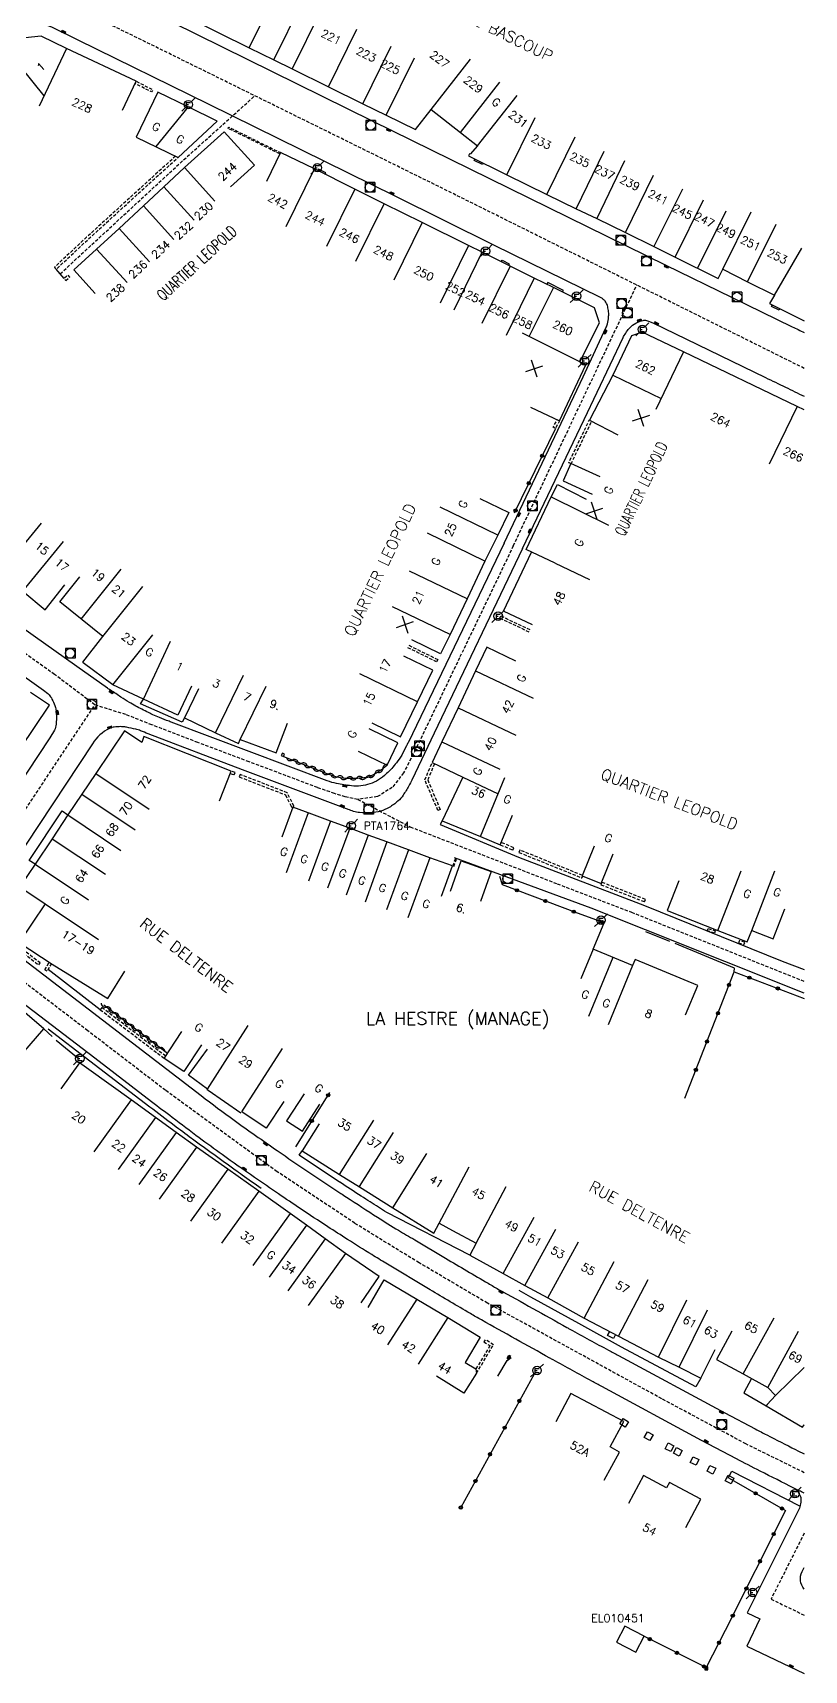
# Model space of a CAD drawing. Header units: millimetres. Extents: x 139999 to 141000, y 129000 to 130000.
# Drawn here: x 140879.6 to 141000, y 129410.7 to 129666.4 of the extents above; entities that cross this region are included whole.
import ezdxf
from ezdxf.enums import TextEntityAlignment as Align

# ---------------------------------------------------------------- set-up
doc = ezdxf.new("R2010")
doc.units = ezdxf.units.MM
doc.linetypes.add('DASHED', pattern=[0.75, 0.5, -0.25])
doc.layers.get('0').update_dxf_attribs({"linetype": 'CONTINUOUS'})
for name, color, linetype in [('W0001', 6, 'DASHED'), ('W0008', 7, 'CONTINUOUS'), ('W0100', 7, 'CONTINUOUS'), ('W0112', 1, 'DASHED'), ('W0310', 3, 'CONTINUOUS'), ('W0322', 7, 'CONTINUOUS'), ('w0330', 7, 'CONTINUOUS'), ('W0400', 7, 'CONTINUOUS'), ('W0420', 7, 'CONTINUOUS'), ('W0471', 7, 'CONTINUOUS'), ('W0980', 7, 'CONTINUOUS'), ('w0984', 7, 'CONTINUOUS'), ('W0989', 7, 'CONTINUOUS'), ('W0991', 7, 'CONTINUOUS'), ('W1102', 7, 'CONTINUOUS')]:
    doc.layers.add(name, color=color, linetype=linetype)
doc.styles.get("Standard").update_dxf_attribs({"font": 'romans.shx', "width": 0.85})

# ---------------------------------------------------------------- blocks, each defined once
blk = doc.blocks.new('t322o')
at = {"color": 0, "linetype": 'Continuous'}
for radius in [0.25, 0.15]:
    blk.add_circle((0, 0), radius, dxfattribs=at)
blk = doc.blocks.new('t310o')
at = {"color": 0, "linetype": 'Continuous'}
for centre, start, end in [((-0.5, 0.38), 216.8699, 323.1304), ((0.5, -0.37), 36.8699, 143.1303)]:
    blk.add_arc(centre, 0.625, start, end, dxfattribs=at)
blk = doc.blocks.new('T400')
at = {"color": 0, "linetype": 'ByBlock', "lineweight": -2}
for p, q in [((-0.15, -0.25), (-0.15, 0.3)), ((-0.15, 0.3), (0.15, 0.3)), ((-0.15, 0.15), (0.15, 0.15)), ((-0.15, 0), (0.15, 0)), ((0.15, 0.3), (0.15, -0.25)), ((-0.15, -0.15), (0.15, -0.15)), ((-0.15, -0.25), (-0.15, -0.3)), ((-0.15, -0.3), (0.15, -0.3)), ((0.15, -0.3), (0.15, -0.25))]:
    blk.add_line(p, q, dxfattribs=at)
blk = doc.blocks.new('T420')
for p, q in [((0.75, 0.75), (-0.75, 0.75)), ((-0.75, 0.75), (-0.75, -0.75)), ((0.75, 0.75), (0.75, -0.75)), ((0.75, -0.75), (-0.75, -0.75))]:
    blk.add_line(p, q)
blk.add_ellipse((0, 0), major_axis=(-0.53, 0.53), ratio=1, start_param=3.926991, end_param=10.210176)
blk = doc.blocks.new('T471')
for p, q in [((-0.333334, 0.333334), (-0.333334, -0.333334)), ((-0.333334, 0.333334), (0.333334, 0.333334)), ((-0.333334, 0), (0, 0)), ((0.500001, 0.500001), (1.000002, 1.000002)), ((-0.500001, -0.500001), (-1.000002, -1.000002)), ((-0.333334, -0.333334), (0.333334, -0.333334))]:
    blk.add_line(p, q)
blk.add_ellipse((0, 0), major_axis=(0.471405, 0.471405), ratio=1, start_param=5.4977871438, end_param=11.780972451)
blk = doc.blocks.new('t991o')
at = {"color": 0, "linetype": 'Continuous'}
for p, q in [((-1, 1), (1, -1)), ((-1, -1), (1, 1))]:
    blk.add_line(p, q, dxfattribs=at)
blk = doc.blocks.new('t330o')
at = {"color": 0, "linetype": 'Continuous'}
for p, q in [((0.25, -0.25), (-0.25, 0.25)), ((-0.25, -0.25), (0.25, 0.25)), ((-0.25, 0.25), (-0.25, -0.25)), ((0.25, 0.25), (-0.25, 0.25)), ((0.25, -0.25), (0.25, 0.25)), ((-0.25, -0.25), (0.25, -0.25)), ((-0.25, -0.25), (-0.25, -0.25))]:
    blk.add_line(p, q, dxfattribs=at)
blk = doc.blocks.new('t112o')
at = {"color": 0, "linetype": 'Continuous'}
for p, q in [((-0.5, 0.5), (0.5, 0.5)), ((-0.5, -0.5), (-0.5, 0.5)), ((0.5, 0.5), (0.5, -0.5)), ((0.5, -0.5), (-0.5, -0.5))]:
    blk.add_line(p, q, dxfattribs=at)

msp = doc.modelspace()

# ---------------------------------------------------------------- linework, layer by layer
at = {"layer": 'W0001', "flags": 128}
for points in [[(141000, 129613.99), (140944.96, 129641.39), (140902.01, 129662.59), (140814.54, 129705.58), (140700.97, 129761.57), (140576.83, 129822.55), (140445.18, 129887.56), (140305.31, 129956.66), (140217.42, 130000)], [(140883.83, 129628.75), (140902.98, 129646.44), (140914.23, 129656.56)], [(140954.58, 129586.27), (140973.85, 129627.01)]]:
    msp.add_lwpolyline(points, dxfattribs=at)
at = {"layer": 'W0001'}
for points in [[(140954.58, 129586.27), (140946.18, 129568.78), (140939.31, 129554.44), (140937.45, 129550.83), (140935.68, 129548.55), (140933.36, 129547.11), (140930.3, 129546.68), (140928.35, 129547.07), (140926.67, 129547.59), (140924.01, 129548.53), (140913.33, 129552.55), (140905.34, 129555.56), (140898.16, 129558.32), (140894.07, 129559.93), (140889.25, 129561.44), (140882.96, 129566.19), (140856.52, 129584.98), (140840.38, 129596.44), (140830.69, 129603.32), (140825.5, 129605.59), (140820.77, 129602.47), (140815.32, 129593.32)], [(141000, 129441.53), (140990.89, 129446.03), (140977.75, 129453.07), (140950.54, 129468.01), (140939.87, 129474.31), (140929.82, 129480.48), (140917.7, 129488.54), (140900.26, 129501.25), (140888.15, 129510.54), (140874.06, 129521.31), (140858.88, 129531.34), (140834.05, 129547.5), (140806.67, 129565.33)], [(140679.59, 129155.61), (140675.44, 129161.03), (140655.21, 129183.71), (140642.66, 129197.69), (140624.81, 129217.71), (140620.92, 129222.28), (140618.5, 129228.01), (140618.39, 129233.16), (140620.23, 129238.25), (140623.83, 129242.66), (140642.19, 129263.23), (140656.78, 129280.3), (140714.71, 129348.88), (140730.72, 129367.87), (140763.1, 129406.09), (140789.85, 129437.67), (140798.56, 129447.97), (140828.68, 129483.49), (140861.29, 129522.12), (140870.15, 129532.65), (140889.25, 129561.44)], [(140930.3, 129546.68), (140938.48, 129542.39), (140961.45, 129533.49), (140973.02, 129529.06), (141000, 129518.27)], [(141000, 129432.07), (140994.82, 129421.79), (141000, 129419.28)]]:
    msp.add_lwpolyline(points, dxfattribs=at)
at = {"layer": 'W0008', "flags": 128}
for points in [[(140904.97, 129688.01), (140890.58, 129678.11, 0.086723), (140890.15, 129677.69, 0.060979), (140889.74, 129676.94, 0.059116), (140889.57, 129676.31, 0.042352), (140889.52, 129675.41, 0.035767), (140889.59, 129674.73, 0.060469), (140889.7, 129674.34, 0.08831), (140890.1, 129673.76, 0.08761), (140890.67, 129673.33), (140893.51, 129671.94), (140932.55, 129652.65), (140978.37, 129630.13), (140988.62, 129625.11), (140998.13, 129620.5, 0.000853), (141000, 129619.59)], [(140953.13, 129586.7), (140965.51, 129612.68), (140969.05, 129620.34, 0.048014), (140969.27, 129620.97, 0.031532), (140969.45, 129621.97, 0.045235), (140969.47, 129622.61, 0.035114), (140969.36, 129623.43, 0.044548), (140969.14, 129624.14, 0.084185), (140968.93, 129624.48, 0.045773), (140968.57, 129624.82, 0.05266), (140968.2, 129625.05), (140951.55, 129633.24), (140936.15, 129640.9), (140906.97, 129655.24), (140886.62, 129665.24), (140882.52, 129667.26, 0.024446), (140882.2, 129667.4, 0.008813), (140881.26, 129667.74, 0.051934), (140880.55, 129667.9, 0.044828), (140879.71, 129667.92, 0.084947), (140878.58, 129667.66, 0.071256), (140877.41, 129666.95), (140868.08, 129659.35), (140856.05, 129649.61)], [(140956.03, 129585.85), (140965.66, 129606.03), (140971.72, 129618.8, -0.025613), (140971.9, 129619.12, -0.010307), (140972.39, 129619.89, -0.073619), (140972.97, 129620.54, -0.054995), (140973.94, 129621.17, -0.064292), (140974.83, 129621.49, -0.120079), (140975.35, 129621.48, -0.021671), (140975.97, 129621.28, -0.0263), (140976.46, 129621.07), (140979.82, 129619.42), (140993.95, 129612.57, -0.000828), (140997.06, 129611.06, 0.000804), (141000, 129609.63)], [(140881.95, 129510.85), (140888.49, 129505.86), (140897.84, 129498.69, 0.001058), (140901.61, 129495.82, 0.001479), (140904.32, 129493.78, 0.004338), (140904.49, 129493.65, 0.000113), (140911.13, 129488.85, 0.002888), (140912.26, 129488.05, 0.001117), (140915.2, 129485.98)], [(140947.79, 129475.51), (140934.81, 129482.19, -0.001226), (140932.24, 129483.82, -0.002254), (140930.84, 129484.71, -0.000026), (140927.48, 129486.9, -0.003335), (140927.45, 129486.92), (140921.17, 129491.12), (140921.61, 129491.78)]]:
    msp.add_lwpolyline(points, format="xyb", dxfattribs=at)
for points in [[(140949.89, 129646.04), (140949.78, 129645.81), (140948.49, 129646.45), (140948.6, 129646.67)], [(140925.21, 129644.29), (140925.32, 129644.53), (140925.32, 129644.53), (140924.15, 129645.11), (140924.04, 129644.88)], [(140952.7, 129630.63), (140952.82, 129630.87), (140953.91, 129630.32), (140953.79, 129630.08)], [(140962.28, 129625.92), (140962.39, 129626.14), (140959.97, 129627.41), (140959.83, 129627.13)], [(140996.2, 129623.32), (140996.08, 129623.07), (140994.89, 129623.64), (140995.02, 129623.91)], [(140879.93, 129536.55), (140879.01, 129537.14), (140884.15, 129544.88), (140885.02, 129544.26)], [(140943.49, 129543.34), (140943.18, 129542.74), (140955.38, 129537.66), (140975.06, 129530.1), (140996.56, 129521.4), (141000, 129520.09)], [(141000, 129516.42), (140975.22, 129526.33), (140966.76, 129529.7), (140952.5, 129534.96), (140945.4, 129537.53)], [(140979.01, 129524.47), (140975.28, 129526)], [(140989.04, 129519.74), (140989.09, 129520.3), (140979.84, 129524.16)], [(140890.1, 129513.84), (140881.96, 129520.09)], [(140952.15, 129456.59), (140953.61, 129459.06), (140954.27, 129459.5)], [(140988.14, 129440.7), (140988.68, 129441.75), (140999.25, 129436.37)]]:
    msp.add_lwpolyline(points, dxfattribs=at)
at = {"layer": 'W0008'}
for points in [[(140828.85, 129600.98), (140831.28, 129599.22), (140851.11, 129585.16), (140881.21, 129563.75, -0.05301), (140882.1, 129562.99, -0.07746), (140882.55, 129562.34, -0.023849), (140882.98, 129561.34, -0.037543), (140883.17, 129560.67, -0.05017), (140883.26, 129559.9, -0.026144), (140883.19, 129558.42, -0.080705), (140882.94, 129557.5), (140882.23, 129556.28), (140868.31, 129535.32, -0.050865), (140867.48, 129534.17, -0.071613), (140866.71, 129533.51, -0.035704), (140865.07, 129532.64, -0.080737), (140864.28, 129532.43, -0.037698), (140863.54, 129532.41, -0.027899), (140862.56, 129532.52, -0.049814), (140862, 129532.67, -0.090222), (140860.51, 129533.57), (140834.65, 129550.37), (140809.15, 129566.94)], [(140953.13, 129586.7), (140938.14, 129555.51, -0.007831), (140937.9, 129555.02, -0.002635), (140937.15, 129553.6, -0.048359), (140936.34, 129552.39, -0.030506), (140934.79, 129550.7, -0.053523), (140933.52, 129549.71, -0.059335), (140932.19, 129549.1, -0.052602), (140930.75, 129548.79, -0.053283), (140929.3, 129548.79, -0.024609), (140926.98, 129549.16, -0.038344), (140925.54, 129549.58), (140901.17, 129558.73, -0.002619), (140900.83, 129558.87, -0.009135), (140899.35, 129559.46, -0.014605), (140899.35, 129559.46, 0.116874), (140899.35, 129559.46, 0.207309), (140899.35, 129559.46, 0.306963), (140899.35, 129559.46), (140899.35, 129559.46, -0.005041), (140898.31, 129559.91, -0.01134), (140897.85, 129560.12, -0.001378), (140895.86, 129561.13, -0.011754), (140895.63, 129561.25, -0.008228), (140894.64, 129561.83, -0.006056), (140893.33, 129562.66, -0.002207), (140891.68, 129563.74, -0.007709), (140891.21, 129564.05), (140886.44, 129567.42), (140864.34, 129583.11)], [(140956.03, 129585.85), (140942.2, 129557.02), (140938.75, 129549.7, -0.020608), (140938.27, 129548.79, -0.012524), (140937.39, 129547.35, -0.069357), (140936.57, 129546.41, -0.051183), (140935.2, 129545.43, -0.057183), (140933.84, 129544.85, -0.057499), (140932.39, 129544.6, -0.033538), (140930.57, 129544.62, -0.065412), (140929.65, 129544.81, -0.001287), (140928.82, 129545.1, -0.004189), (140928.56, 129545.2), (140912.31, 129551.31), (140897.56, 129556.91, 0.021505), (140896.39, 129557.41, 0.034674), (140895.63, 129557.64, 0.007482), (140894.19, 129557.95, 0.021448), (140893.68, 129558.02, 0.035444), (140893.29, 129558.04, 0.013812), (140892.29, 129557.98, 0.088001), (140891.52, 129557.77, 0.140632), (140888.87, 129555.37), (140872.18, 129530.17, 0.0777)], [(140872.77, 129525.77), (140905.85, 129500.42, 0.007044), (140911.02, 129496.57, 0.005533), (140917.71, 129491.84, 0.002757), (140922.65, 129488.47, 0.002745), (140927.64, 129485.15, 0.001549), (140928.52, 129484.57, 0.000283), (140933.38, 129481.42, 0.007897), (140936.63, 129479.38, 0.010202), (140939.2, 129477.9, 0.249782), (140939.2, 129477.9, -7.681413), (140939.2, 129477.9, 1.106678), (140939.2, 129477.9, -1.092553), (140939.2, 129477.9), (140944, 129475.01, -0.000914), (140950.64, 129471.11, 0.005294), (140952.29, 129470.16, 0.000091), (140962.96, 129464.21, 0.002043), (140963.43, 129463.94, 0.000344), (140969.45, 129460.65, 0.001343), (140971, 129459.81), (140987.62, 129450.88), (140992.36, 129448.36, 0.003404), (140994.15, 129447.43, 0.001363), (140998.65, 129445.13, 0.000657), (141000, 129444.45)], [(141000, 129438.32, -0.000442), (140998.39, 129439.12, -0.002572), (140993.12, 129441.78, -0.003634), (140989.41, 129443.7), (140983.98, 129446.58), (140968.4, 129454.99, -0.001343), (140966.83, 129455.84, -0.000344), (140960.8, 129459.14, -0.002043), (140960.29, 129459.42, -0.000091), (140949.61, 129465.38, -0.005294), (140947.87, 129466.38, -0.002347), (140941.59, 129470.1), (140934.69, 129474.24, -0.004019), (140932.48, 129475.59, -0.002321), (140928.68, 129477.97, -0.003474), (140925.62, 129479.94, -0.002454), (140921.31, 129482.78, -0.002381), (140917.92, 129485.08, -0.002158), (140914.19, 129487.64, -0.003585), (140909.12, 129491.21, -0.005036), (140905.56, 129493.81, -0.001486), (140901.34, 129496.99, -0.00192), (140898.09, 129499.46), (140889.26, 129506.25), (140870.04, 129520.91, 0.130619)], [(140998.54, 129439.05, -0.121922), (140999.4, 129437.79, -0.119083), (140999.48, 129437.19, -0.025852), (140999.31, 129436.2, -0.061747), (140999.17, 129435.8), (140991.07, 129419.63), (140993.08, 129418.7), (140991.05, 129414.45), (141000, 129410.16)], [(141000, 129423.34, -0.30272), (140999.67, 129426.09), (141000, 129426.74)]]:
    msp.add_lwpolyline(points, format="xyb", dxfattribs=at)
for points in [[(140903.26, 129559.43), (140902.89, 129558.72), (140896.37, 129561.6), (140896.83, 129562.35)], [(140983.84, 129456.31), (140983.06, 129454.93), (140971.48, 129461.15), (140964.79, 129464.81), (140957.31, 129468.94), (140955.49, 129469.99)], [(140970.52, 129463.11), (140970.2, 129462.5), (140969.31, 129462.98), (140969.63, 129463.58)], [(140991.78, 129456.24), (140990.55, 129454), (140994.03, 129451.97)]]:
    msp.add_lwpolyline(points, dxfattribs=at)
at = {"layer": 'W0100', "flags": 128}
for points in [[(140903.78, 129668.79), (140913.35, 129664.07), (140917.2, 129662.18), (140920.04, 129660.75), (140925.75, 129657.97), (140931.07, 129655.33), (140934.72, 129653.52), (140939.3, 129651.28), (140941.76, 129654.4), (140946.35, 129650.82), (140949.01, 129648.74), (140947.85, 129647.45), (140947.76, 129647.49), (140947.76, 129647.49), (140947.59, 129647.17), (140953.59, 129644.21), (140959.83, 129641.17), (140964.37, 129638.92), (140967.6, 129637.38), (140972.07, 129635.2), (140976.53, 129633), (140979.85, 129631.35), (140986.57, 129628.03), (140987.28, 129629.46), (140991.16, 129627.53), (140995.37, 129625.45), (140994.59, 129624.12), (141000, 129621.43)], [(140893.58, 129654.3), (140895.71, 129658.82), (140884.81, 129663.97), (140880.85, 129665.89), (140878.35, 129665.6), (140875.72, 129663.46), (140872.14, 129660.55), (140867.04, 129656.44), (140862.05, 129652.35), (140857.33, 129648.28)], [(140889.32, 129625.67), (140885.95, 129629.36), (140889.53, 129632.63), (140893.05, 129635.85), (140896.84, 129639.35), (140900.01, 129642.36), (140903.24, 129645.36), (140909.42, 129650.95), (140914.16, 129645.71), (140910.45, 129642.36)], [(140957.26, 129607.94), (140961.79, 129605.82), (140965.89, 129614.57), (140964.96, 129615), (140968.05, 129621.11), (140967.24, 129623.45), (140960.87, 129626.62), (140957.84, 129628.1), (140954.08, 129629.94), (140949.74, 129632.12), (140947.56, 129633.17), (140940.36, 129636.75), (140934.44, 129639.69), (140929.85, 129641.96), (140923.52, 129645.14), (140918.23, 129647.68), (140916.06, 129643.18)], [(141000, 129607.5), (140998.87, 129608.04), (140981.17, 129616.57), (140974.69, 129619.66), (140973.01, 129619.05), (140970.13, 129612.93), (140966.45, 129605.91), (140970.88, 129603.59)], [(140968.13, 129597.07), (140963.57, 129599.13), (140962.35, 129596.43), (140966.91, 129594.37)], [(140961.11, 129583.55), (140956.59, 129585.68), (140960.48, 129593.92), (140961.49, 129595.87), (140965.93, 129593.58)]]:
    msp.add_lwpolyline(points, dxfattribs=at)
for points in [[(140895.7, 129650.1), (140902.25, 129646.94), (140908.36, 129652.58), (140903.8, 129654.85), (140899.09, 129657.12)], [(140970.69, 129415.08), (140973.71, 129413.52), (140974.99, 129415.99), (140971.97, 129417.56)]]:
    msp.add_lwpolyline(points, close=True, dxfattribs=at)
at = {"layer": 'W0100'}
for points in [[(140867.8, 129593.99), (140864.71, 129590.2), (140868.37, 129587.19), (140871.24, 129584.86), (140874.59, 129582.07), (140877.99, 129579.21), (140881.47, 129576.28), (140884.57, 129580.2)], [(140949.37, 129593.66), (140953.87, 129591.49), (140952.16, 129587.96), (140950.15, 129583.86), (140947.37, 129577.99), (140944.7, 129572.44), (140943.2, 129569.39), (140938.72, 129571.61)], [(140957.58, 129573.96), (140953.07, 129576.1), (140957.42, 129585.29)], [(140904.34, 129564.36), (140902.23, 129559.83), (140896.83, 129562.35), (140892.06, 129564.57), (140892.06, 129564.57), (140887.42, 129567.99), (140887.36, 129568.1), (140890.51, 129572.13), (140883.76, 129577.52), (140886.88, 129581.43)], [(140954.95, 129568.29), (140950.44, 129570.44), (140948.68, 129566.74), (140945.95, 129560.98), (140943.44, 129555.67), (140941.9, 129552.42), (140946.71, 129550.14), (140943.49, 129543.34), (140949.45, 129540.87), (140952.54, 129539.59), (140954.45, 129544.2)], [(140932.48, 129558.65), (140936.97, 129556.46), (140939.62, 129561.91), (140942, 129566.88), (140937.5, 129569.03)], [(140877.61, 129554.58), (140882.15, 129561.41), (140879.18, 129563.36)], [(140905.45, 129563.92), (140903.26, 129559.43), (140908.09, 129557.07), (140911.65, 129555.41), (140911.93, 129556.03), (140917.55, 129553.93), (140919.3, 129558.6)], [(140908.71, 129546.46), (140910.54, 129551.11), (140896.91, 129556.49), (140896.58, 129555.57), (140893.86, 129557.4), (140889.42, 129550.7), (140887.23, 129547.49), (140885.02, 129544.26), (140882.59, 129540.53), (140879.93, 129536.55), (140877.55, 129533), (140881.49, 129530.35), (140877.44, 129524.32), (140882.6, 129520.97), (140891.29, 129515.59), (140893.92, 129519.84)], [(140930.37, 129554.23), (140934.86, 129552.04), (140936.55, 129555.5), (140932.06, 129557.69)], [(140943.37, 129531.59), (140945.1, 129536.28), (140941.57, 129537.57), (140938.22, 129538.81), (140934.84, 129540.04), (140931.91, 129541.11), (140929.05, 129542.16), (140926.05, 129543.27), (140923.14, 129544.35), (140920.15, 129545.45), (140918.42, 129540.77)], [(140967.2, 129539.38), (140965.34, 129534.74), (140968.29, 129533.55), (140970.16, 129538.19)], [(140944.79, 129532.37), (140946.45, 129537.08), (140951.12, 129535.43), (140949.47, 129530.72)], [(140980.4, 129533.97), (140978.59, 129529.31), (140986.53, 129526.23), (140991.1, 129524.44), (140991.8, 129526.22), (140995.16, 129524.91), (140996.97, 129529.57)], [(140981.48, 129513.01), (140983.38, 129517.64), (140973.59, 129521.66), (140973.21, 129520.73), (140967.03, 129523.27), (140965.13, 129518.65)], [(140878.03, 129507.05), (140881.28, 129510.85), (140876.48, 129514.95)], [(140905.92, 129508.37), (140903.16, 129504.2), (140900.08, 129506.24), (140902.84, 129510.41)], [(140912.06, 129497.67), (140912.06, 129497.67), (140906.95, 129501.2), (140906.77, 129501.33), (140906.84, 129501.44), (140903.88, 129503.63), (140906.84, 129507.65)], [(140930.85, 129468.04), (140933.65, 129472.18), (140928.38, 129475.75), (140925.22, 129478.04), (140922.31, 129480.19), (140919.74, 129482.02), (140914.84, 129485.51), (140910.01, 129488.91), (140905.11, 129492.39), (140901.96, 129494.67), (140898.72, 129496.99), (140894.92, 129499.76), (140888.33, 129504.48), (140886.84, 129505.54), (140883.93, 129501.47)], [(140921.91, 129500.68), (140919.18, 129496.49), (140921.66, 129494.88), (140924.39, 129499.07)], [(140918.75, 129499.5), (140915.98, 129495.34), (140912.19, 129497.87)], [(140924.27, 129496.02), (140921.61, 129491.78), (140927.47, 129488.11), (140930.55, 129486.19), (140935.79, 129482.9), (140942.16, 129478.95), (140942.98, 129480.49), (140945.1, 129479.36), (140948.78, 129477.4), (140947.78, 129475.51), (140952.99, 129472.63), (140956.38, 129470.78), (140959.95, 129468.83), (140965.66, 129465.68), (140970.99, 129462.86), (140977.24, 129459.58), (140980.45, 129458), (140983.84, 129456.31), (140986.07, 129460.78)], [(140931.9, 129467.32), (140934.44, 129471.63), (140939.5, 129468.65), (140944.36, 129465.76), (140949.42, 129462.72), (140947.04, 129458.74), (140948.71, 129457.73), (140948.82, 129457.06), (140946.83, 129453.93), (140942.61, 129456.62)], [(140988.69, 129463.61), (140986.3, 129459.23), (140990.48, 129456.95), (140994.3, 129454.85), (140995.52, 129453.59), (140994.2, 129452.2), (140994.03, 129451.97), (140999.75, 129448.63), (141000, 129448.98), (141000, 129448.98)], [(140968.79, 129440.35), (140971.18, 129444.74), (140969.69, 129445.55), (140971.82, 129449.52), (140963.58, 129453.9), (140961.23, 129449.49)], [(140981.51, 129432.99), (140983.87, 129437.39), (140978.96, 129440.02), (140978.51, 129439.18), (140974.93, 129441.1), (140972.56, 129436.7)]]:
    msp.add_lwpolyline(points, dxfattribs=at)
at = {"layer": 'W0112', "flags": 128}
for points in [[(140895.71, 129658.82), (140898.28, 129657.51), (140898.09, 129657.16), (140895.53, 129658.46)], [(140918.13, 129647.48), (140910.19, 129651.41), (140910.13, 129651.36), (140909.99, 129651.53), (140910.16, 129651.67), (140918.23, 129647.68)], [(140901.86, 129647.13), (140898.73, 129644.3), (140887.95, 129634.46), (140882.94, 129629.77), (140883.22, 129629.48), (140888.22, 129634.16), (140899, 129644.01), (140902.25, 129646.94)], [(140961.79, 129605.82), (140961.16, 129604.61), (140960.8, 129604.8), (140961.44, 129606)], [(140963.57, 129599.13), (140963.24, 129599.24), (140966.45, 129605.91)], [(140963.6, 129599.06), (140966.81, 129605.74)]]:
    msp.add_lwpolyline(points, dxfattribs=at)
msp.add_lwpolyline([(140884.71, 129627.72), (140885.35, 129628.26), (140885.09, 129628.56), (140884.45, 129628.02)], close=True, dxfattribs=at)
at = {"layer": 'W0112'}
for points in [[(140957.04, 129572.81), (140952.48, 129574.97), (140952.65, 129575.33), (140957.21, 129573.17)], [(140938.29, 129570.74), (140942.79, 129568.51), (140942.61, 129568.15), (140938.11, 129570.38)], [(140942.27, 129552.25), (140941.21, 129549.73), (140943.18, 129545.08), (140942.81, 129544.93), (140940.77, 129549.73), (140941.9, 129552.42)], [(140910.4, 129550.74), (140910.98, 129550.49), (140911.14, 129550.86), (140910.54, 129551.11)], [(140952.54, 129539.59), (140954.5, 129538.77), (140954.65, 129539.14), (140952.69, 129539.96)], [(140945.28, 129536.21), (140945.66, 129537.2), (140945.66, 129537.2), (140945.72, 129537.38), (140945.53, 129537.44), (140945.1, 129536.28)], [(140965.36, 129534.81), (140955.61, 129538.77), (140955.46, 129538.4), (140965.3, 129534.41), (140965.42, 129534.71)], [(140877.44, 129524.32), (140876.96, 129523.55), (140880.48, 129520.82), (140880.72, 129521.13), (140877.49, 129523.65), (140877.78, 129524.1)], [(140882.5, 129521.04), (140881.77, 129519.86), (140881.43, 129520.07), (140882.16, 129521.25)], [(140900.31, 129506.57), (140890.35, 129514.16), (140890.1, 129513.84), (140900.08, 129506.24)], [(140948.82, 129457.06), (140951.49, 129461.51), (140950.19, 129462.3), (140949.98, 129461.96), (140950.94, 129461.37), (140948.72, 129457.67)]]:
    msp.add_lwpolyline(points, dxfattribs=at)
for points in [[(140918.86, 129553.73), (140918.52, 129553.9), (140918.35, 129553.54), (140918.69, 129553.37)], [(140919.88, 129545.54), (140920.26, 129545.42), (140920.33, 129545.62), (140919.28, 129547.71), (140911.94, 129550.57), (140911.79, 129550.19), (140918.99, 129547.39), (140919.9, 129545.59)], [(140975.21, 129531.07), (140968.4, 129533.73), (140968.25, 129533.35), (140975.06, 129530.69)], [(140985, 129526.54), (140986.1, 129526.17), (140985.97, 129525.79), (140984.87, 129526.17)], [(140990.72, 129524.34), (140989.9, 129524.65), (140989.76, 129524.28), (140990.58, 129523.96)]]:
    msp.add_lwpolyline(points, close=True, dxfattribs=at)
at = {"layer": 'W0310', "flags": 128}
msp.add_lwpolyline([(140918.69, 129553.37), (140925.71, 129550.62, 0.035998), (140927.6, 129550.11, 0.04973), (140929, 129549.98, 0.020259), (140931.54, 129550.1, 0.081261), (140932.16, 129550.26, 0.031191), (140932.92, 129550.65, 0.018874), (140934.1, 129551.42, 0.018954), (140934.4, 129551.64, 0.011472), (140934.86, 129552.04)], format="xyb", dxfattribs=at)
msp.add_lwpolyline([(140900.58, 129506.99), (140890.65, 129514.56)], dxfattribs=at)
at = {"layer": 'W0322', "flags": 128}
for points in [[(140884.45, 129628.02), (140883.22, 129629.48)], [(140961.16, 129604.61), (140954.72, 129591.37)], [(140967.03, 129523.27), (140968.74, 129527.41), (140964.61, 129528.93), (140952.9, 129533.32), (140952.46, 129534.63)], [(140981.38, 129500), (140989.04, 129519.74), (141000, 129515.61)], [(140881.28, 129510.85), (140882.57, 129509.66)], [(140883.23, 129509.09), (140886.7, 129506.19)], [(140920.62, 129492.43), (140925.92, 129500.88)], [(140957.81, 129456.9), (140946.37, 129436.07)], [(140988.29, 129440.67), (140997.08, 129435.63), (140987.66, 129416.87), (140984.7, 129411.09), (140974.95, 129416.01)]]:
    msp.add_lwpolyline(points, dxfattribs=at)
at = {"layer": 'W1102', "flags": 128}
for points in [[(140913.35, 129664.07), (140917.76, 129673.04)], [(140917.2, 129662.18), (140921.64, 129671.14)], [(140924.49, 129669.71), (140920.04, 129660.75)], [(140925.75, 129657.97), (140930.16, 129666.94)], [(140931.07, 129655.33), (140935.51, 129664.29)], [(140875.72, 129663.46), (140881.3, 129656.53)], [(140884.81, 129663.97), (140880.54, 129654.92)], [(140934.72, 129653.52), (140939.15, 129662.49)], [(140941.76, 129654.4), (140947.91, 129662.29)], [(140946.35, 129650.82), (140952.5, 129658.7)], [(140949.01, 129648.74), (140955.16, 129656.62)], [(140903.8, 129654.85), (140898.76, 129648.62)], [(140953.59, 129644.21), (140958, 129653.19)], [(140959.83, 129641.17), (140964.24, 129650.15)], [(140964.37, 129638.92), (140968.74, 129647.92)], [(140971.94, 129646.39), (140967.6, 129637.38)], [(140903.24, 129645.36), (140907.98, 129640.12)], [(140919.11, 129636.16), (140923.52, 129645.14)], [(140972.07, 129635.2), (140976.47, 129644.18)], [(140900.01, 129642.36), (140904.75, 129637.12)], [(140929.85, 129641.96), (140925.39, 129633.01)], [(140980.97, 129641.96), (140976.53, 129633)], [(140896.84, 129639.35), (140901.58, 129634.11)], [(140930, 129630.73), (140934.44, 129639.69)], [(140979.85, 129631.35), (140984.29, 129640.31)], [(140940.36, 129636.75), (140935.91, 129627.79)], [(140983.36, 129629.61), (140987.8, 129638.57)], [(140987.28, 129629.46), (140991.73, 129638.42)], [(140991.16, 129627.53), (140995.61, 129636.49)], [(140893.05, 129635.85), (140897.79, 129630.61)], [(140889.53, 129632.63), (140894.27, 129627.39)], [(140947.56, 129633.17), (140943.16, 129624.19)], [(140945.32, 129623.15), (140949.74, 129632.12)], [(140995.37, 129625.45), (140999.63, 129632.78)], [(140954.08, 129629.94), (140949.64, 129620.98)], [(140957.84, 129628.1), (140953.44, 129619.12)], [(140960.87, 129626.62), (140957.03, 129619)], [(140964.96, 129615), (140956.03, 129619.5)], [(140981.17, 129616.57), (140976.83, 129607.56)], [(140970.13, 129612.93), (140977.66, 129609.3)], [(140998.87, 129608.04), (140994.54, 129599.02)], [(140960.48, 129593.92), (140969.45, 129589.49)], [(140952.16, 129587.96), (140943.17, 129592.3)], [(140874.59, 129582.07), (140880.93, 129589.8)], [(140950.15, 129583.86), (140941.19, 129588.25)], [(140877.99, 129579.21), (140884.34, 129586.94)], [(140887.13, 129574.83), (140893.37, 129582.64)], [(140961.11, 129583.55), (140966.45, 129581.02)], [(140890.51, 129572.13), (140896.75, 129579.94)], [(140947.37, 129577.99), (140938.36, 129582.31)], [(140944.7, 129572.44), (140935.7, 129576.75)], [(140892.06, 129564.57), (140898.3, 129572.38)], [(140896.83, 129562.35), (140901.05, 129571.4)], [(140908.09, 129557.07), (140912.47, 129566.06)], [(140939.62, 129561.91), (140930.64, 129566.28)], [(140948.68, 129566.74), (140957.7, 129562.47)], [(140911.93, 129556.03), (140915.98, 129564.34)], [(140945.95, 129560.98), (140954.98, 129556.71)], [(140943.44, 129555.67), (140952.46, 129551.39)], [(140889.42, 129550.7), (140897.74, 129545.15)], [(140946.71, 129550.14), (140952.22, 129547.53)], [(140949.45, 129540.87), (140953.28, 129550.1)], [(140887.23, 129547.49), (140895.55, 129541.94)], [(140885.02, 129544.26), (140893.33, 129538.7)], [(140922.57, 129544.56), (140919.12, 129535.19)], [(140926.05, 129543.27), (140922.59, 129533.9)], [(140929.05, 129542.16), (140925.58, 129532.8)], [(140882.59, 129540.53), (140890.9, 129534.98)], [(140931.91, 129541.11), (140928.48, 129531.73)], [(140934.84, 129540.04), (140931.43, 129530.65)], [(140879.93, 129536.55), (140888.24, 129530.99)], [(140938.22, 129538.81), (140934.76, 129529.44)], [(140941.57, 129537.57), (140938.13, 129528.2)], [(140986.53, 129526.23), (140990.15, 129535.53)], [(140991.8, 129526.22), (140995.42, 129535.53)], [(140881.49, 129530.35), (140889.81, 129524.8)], [(140970.12, 129522), (140966.32, 129512.75)], [(140973.21, 129520.73), (140969.4, 129511.48)], [(140906.84, 129501.44), (140913.19, 129511.35)], [(140912.19, 129497.87), (140918.55, 129507.78)], [(140894.92, 129499.76), (140889.09, 129491.63)], [(140898.72, 129496.99), (140892.89, 129488.86)], [(140927.47, 129488.11), (140932.78, 129496.58)], [(140901.96, 129494.67), (140896.13, 129486.54)], [(140930.55, 129486.2), (140935.86, 129494.66)], [(140905.11, 129492.39), (140899.28, 129484.27)], [(140935.79, 129482.9), (140941.09, 129491.36)], [(140910.01, 129488.91), (140904.18, 129480.79)], [(140942.98, 129480.49), (140947.68, 129489.31)], [(140914.84, 129485.51), (140909.01, 129477.39)], [(140948.78, 129477.4), (140953.48, 129486.22)], [(140919.74, 129482.02), (140913.92, 129473.9)], [(140922.31, 129480.19), (140916.48, 129472.07)], [(140952.99, 129472.63), (140957.83, 129481.41)], [(140925.22, 129478.04), (140919.39, 129469.92)], [(140956.38, 129470.78), (140961.22, 129479.55)], [(140959.95, 129468.83), (140964.78, 129477.58)], [(140928.38, 129475.75), (140922.56, 129467.62)], [(140965.66, 129465.68), (140970.33, 129474.52)], [(140970.99, 129462.86), (140975.63, 129471.71)], [(140939.5, 129468.65), (140934.94, 129461.5)], [(140977.24, 129459.58), (140981.67, 129468.54)], [(140944.36, 129465.76), (140939.71, 129458.47)], [(140980.45, 129458), (140984.88, 129466.96)], [(140990.48, 129456.95), (140995.3, 129465.71)], [(140994.3, 129454.85), (140999.12, 129463.61)], [(140995.52, 129453.59), (141000, 129457.96)], [(141000, 129448.98), (141000, 129448.98)]]:
    msp.add_lwpolyline(points, dxfattribs=at)

# ---------------------------------------------------------------- block references
at = {"layer": 'W0112'}
for p, rotation in [((140971.88, 129449.31), 148.9301023692782), ((140975.71, 129447.23), 150.5872875803949), ((140978.96, 129445.5), 153.1921940012823), ((140980.26, 129444.79), 151.3944125984005), ((140982.88, 129443.36), 153.5074465684484), ((140985.51, 129441.99), 154.1250537697562), ((140988.35, 129440.47), 153.097248799616)]:
    msp.add_blockref('t112o', p, dxfattribs=dict(at, rotation=rotation))
at = {"layer": 'W0310'}
for p, rotation in [((140920.08, 129552.82), 338.5860637427336), ((140921.48, 129552.28), 338.5860637427336), ((140922.88, 129551.73), 338.5860637427336), ((140924.27, 129551.18), 338.5860637427336), ((140934.21, 129551.5), 36.74133495161837), ((140925.67, 129550.63), 338.5860637427336), ((140927.11, 129550.21), 346.9271533405914), ((140928.59, 129549.99), 357.0887309749594), ((140930.09, 129550), 2.404942149182598), ((140931.58, 129550.1), 6.408681863424615), ((140932.96, 129550.67), 30.94857461403575), ((140891.04, 129514.26), 142.6958171313419), ((140892.23, 129513.35), 142.6958171313419), ((140893.42, 129512.44), 142.6958171313419), ((140894.62, 129511.53), 142.6958171313419), ((140895.81, 129510.63), 142.6958171313419), ((140897, 129509.72), 142.6958171313419), ((140898.2, 129508.81), 142.6958171313419), ((140899.39, 129507.9), 142.6958171313419)]:
    msp.add_blockref('t310o', p, dxfattribs=dict(at, rotation=rotation))
at = {"layer": 'W0322'}
for p, rotation in [((140959.08, 129600.34), 244.0674430935694), ((140957, 129596.07), 244.0674430935694), ((140954.93, 129591.8), 244.0674430935694), ((140955.13, 129532.48), 159.4395451906311), ((140959.58, 129530.81), 159.4395451906311), ((140964.02, 129529.14), 159.4395451906311), ((140968.48, 129527.51), 159.8669644530917), ((140991.45, 129518.83), 339.3768454367539), ((140988.25, 129517.71), 68.78518971400929), ((140995.89, 129517.16), 339.3768454367539), ((140986.53, 129513.28), 68.78518971400929), ((140984.81, 129508.86), 68.78518971400929), ((140983.09, 129504.43), 68.78518971400929), ((140925.67, 129500.47), 57.90861438808651), ((140923.14, 129496.45), 57.90861438808651), ((140955.53, 129452.74), 241.2303601845566), ((140953.24, 129448.57), 241.2303601845566), ((140950.95, 129444.41), 241.2303601845566), ((140948.67, 129440.24), 241.2303601845566), ((140992.41, 129438.31), 330.1145219090979), ((140946.38, 129436.08), 241.2303601845566), ((140996.53, 129435.94), 330.1145219090979), ((140995.23, 129431.95), 243.3465814287292), ((140993.1, 129427.7), 243.3465814287292), ((140990.97, 129423.45), 243.3465814287292), ((140988.84, 129419.21), 243.3465814287292), ((140975.88, 129415.54), 153.2134779385843), ((140980.12, 129413.4), 153.2134779385843), ((140986.69, 129414.97), 242.8924862906845), ((140984.36, 129411.26), 153.2134779385843)]:
    msp.add_blockref('t322o', p, dxfattribs=dict(at, rotation=rotation))
at = {"layer": 'w0330'}
msp.add_blockref('t330o', (140984.72, 129410.98), dxfattribs=at)
at = {"layer": 'W0400'}
for p, rotation in [((140884.36, 129666.52), 63.69905415500995), ((140935.1, 129651.23), 244.2521797723005), ((140935.64, 129641.32), 63.83201193430797), ((140978.46, 129629.92), 243.9030149850986), ((140974.24, 129621.47), 289.4303001376852), ((140976.91, 129621.02), 243.8601576556545), ((140968.92, 129619.69), 155.1882727891064), ((140955.43, 129591.17), 334.5207843480777), ((140957.17, 129588.58), 334.4784730962028), ((140891.8, 129563.48), 236.6852060539091), ((140883.37, 129560.23), 186.2052512006524), ((140891.59, 129557.91), 107.4162178863759), ((140928.31, 129548.79), 78.4499789941648), ((140927.89, 129545.61), 69.37945896423477), ((140915.93, 129492.89), 55.06371506112876), ((140912.6, 129488.93), 54.96054226686167), ((140952.64, 129469.79), 240.8114226075501), ((140953.89, 129459.57), 331.1035739875933), ((140987.12, 129450.98), 61.73788533930088), ((140984.66, 129446.39), 242.1168049110372), ((140997.96, 129411.3), 244.3393233888177)]:
    msp.add_blockref('T400', p, dxfattribs=dict(at, rotation=rotation))
at = {"layer": 'W0420'}
for p in [(140932.33, 129651.96), (140932.2, 129642.26), (140971.36, 129633.99), (140975.34, 129630.73), (140989.49, 129625.12), (140971.47, 129624.11), (140972.39, 129622.66), (140957.56, 129592.5), (140885.4, 129569.5), (140888.78, 129561.51), (140939.46, 129554.11), (140939.9, 129555.03), (140931.99, 129545.12), (140953.71, 129534.27), (140915.22, 129490.29), (140951.82, 129466.87), (140987.09, 129449.05)]:
    msp.add_blockref('T420', p, dxfattribs=at)
at = {"layer": 'W0471'}
for p in [(140903.85, 129655.18), (140923.98, 129645.33), (140950.25, 129632.29), (140964.46, 129625.26), (140974.72, 129620.08), (140965.71, 129615.18), (140952.22, 129575.28), (140929.27, 129542.57), (140968.27, 129527.81), (140886.92, 129506.23), (140958.28, 129457.49), (140998.52, 129438.25), (140991.95, 129422.83)]:
    msp.add_blockref('T471', p, dxfattribs=at)
at = {"layer": 'W0991'}
for p, rotation in [((140957.86, 129613.94), 63.51094508811721), ((140974.53, 129606.24), 63.51094508811721), ((140967.23, 129591.74), 63.21048414405929), ((140937.67, 129574), 333.6480152856755)]:
    msp.add_blockref('t991o', p, dxfattribs=dict(at, rotation=rotation))

# ---------------------------------------------------------------- texts
at = {"layer": 'W0980'}
msp.add_text('LA HESTRE (MANAGE)', height=2, dxfattribs=at).set_placement((140945.87, 129512.32), align=Align.MIDDLE)
at = {"layer": 'w0984'}
for s, p in [('PTA1764', (140934.84, 129542.56)), ('EL010451', (140970.92, 129418.81))]:
    msp.add_text(s, height=1.25, dxfattribs=at).set_placement(p, align=Align.MIDDLE)
at = {"layer": 'W0989'}
for s, rotation, p in [('RUE DE BASCOUP', 333.648, (140951.23, 129667.25)), ('QUARTIER LEOPOLD', 64.3532, (140933.85, 129582.48)), ('QUARTIER LEOPOLD', 339.0539, (140978.92, 129546.62)), ('RUE DELTENRE', 322.531, (140903.54, 129522.34)), ('RUE DELTENRE', 331.2304, (140974.26, 129482.24))]:
    msp.add_text(s, height=1.75, rotation=rotation, dxfattribs=at).set_placement(p, align=Align.MIDDLE)
at = {"layer": 'W0989', "width": 0.7}
for rotation, p in [(42.624, (140905.22, 129630.37)), (64.5208, (140974.62, 129595.15))]:
    msp.add_text('QUARTIER LEOPOLD', height=1.75, rotation=rotation, dxfattribs=at).set_placement(p, align=Align.MIDDLE)
at = {"layer": 'W0991'}
for s, rotation, p in [('221', 333.7597, (140926.14, 129665.75)), ('223', 333.7597, (140931.62, 129663.02)), ('225', 333.7597, (140935.36, 129661.09)), ('227', 322.0141, (140943.07, 129662.26)), ('1', 40.0061, (140880.83, 129661.1)), ('229', 322.0141, (140948.35, 129658.32)), ('228', 334.7299, (140887.25, 129655.07)), ('G', 322.0141, (140951.91, 129655.54)), ('231', 322.0141, (140955.36, 129652.93)), ('G', 334.2313, (140898.82, 129651.7)), ('G', 334.2313, (140902.58, 129649.76)), ('233', 333.9096, (140958.96, 129649.38)), ('235', 333.9096, (140964.97, 129646.56)), ('244', 42.504, (140909.96, 129644.74)), ('237', 333.9096, (140968.84, 129644.6)), ('239', 333.9096, (140972.77, 129642.93)), ('242', 333.6889, (140917.81, 129640.12)), ('241', 333.9096, (140977.19, 129640.71)), ('230', 42.504, (140906.21, 129638.58)), ('245', 333.9096, (140981, 129638.46)), ('232', 42.504, (140903.09, 129635.53)), ('244', 333.6889, (140923.64, 129637.4)), ('247', 333.9096, (140984.43, 129637.18)), ('249', 333.9096, (140987.76, 129635.48)), ('234', 42.504, (140899.54, 129632.56)), ('246', 333.6889, (140928.99, 129634.7)), ('251', 333.9096, (140991.64, 129633.52)), ('248', 333.6889, (140934.33, 129632)), ('253', 333.9096, (140995.8, 129631.5)), ('236', 42.504, (140895.97, 129629.46)), ('250', 333.6889, (140940.61, 129628.82)), ('238', 42.504, (140892.46, 129625.83)), ('252', 333.6889, (140945.56, 129626.35)), ('254', 333.6889, (140948.67, 129624.98)), ('256', 333.6889, (140952.38, 129622.91)), ('258', 333.6889, (140956.03, 129621.29)), ('260', 333.6889, (140962.31, 129620.31)), ('262', 333.6889, (140975.21, 129614.17)), ('264', 333.6889, (140986.94, 129605.91)), ('266', 334.633, (140998.29, 129600.55)), ('G', 64.7031, (140969.47, 129594.96)), ('G', 64.4972, (140946.72, 129592.77)), ('25', 64.4972, (140944.79, 129588.81)), ('15', 320.7073, (140880.99, 129585.88)), ('G', 64.7031, (140964.84, 129586.76)), ('17', 320.7073, (140884.1, 129583.3)), ('19', 321.3831, (140889.73, 129581.71)), ('G', 64.4972, (140942.5, 129583.82)), ('21', 321.3831, (140893, 129579.15)), ('21', 64.4972, (140939.74, 129578.25)), ('48', 64.7026, (140961.73, 129578.05)), ('23', 321.3831, (140894.52, 129571.72)), ('G', 334.9909, (140897.75, 129569.67)), ('1', 334.9909, (140902.49, 129567.43)), ('17', 64.0064, (140934.56, 129567.5)), ('3', 334.0086, (140908.25, 129564.78)), ('G', 64.6848, (140955.85, 129565.6)), ('7', 334.0086, (140913.05, 129562.65)), ('9.', 339.4324, (140917.36, 129561.46)), ('15', 64.0064, (140932.07, 129562.32)), ('42', 64.6848, (140953.72, 129561.14)), ('G', 64.0064, (140929.42, 129556.84)), ('40', 64.6848, (140951.02, 129555.34)), ('72', 56.2238, (140897.02, 129549.36)), ('G', 64.6848, (140949, 129551.05)), ('36', 337.4554, (140949.16, 129547.81)), ('G', 337.4554, (140953.67, 129546.69)), ('70', 56.2238, (140894.13, 129545.26)), ('68', 56.2238, (140891.94, 129541.93)), ('66', 56.2238, (140889.7, 129538.55)), ('G', 339.7294, (140918.78, 129538.5)), ('G', 338.0684, (140969.43, 129540.64)), ('G', 339.7294, (140921.94, 129537.36)), ('G', 339.7294, (140925.18, 129536.17)), ('64', 56.2238, (140887.19, 129534.73)), ('G', 339.7294, (140927.95, 129535.12)), ('G', 339.7294, (140930.94, 129534.01)), ('28', 338.0684, (140984.89, 129534.41)), ('G', 56.2238, (140884.55, 129530.88)), ('G', 339.7294, (140934.15, 129532.85)), ('G', 339.7294, (140937.63, 129531.61)), ('G', 338.0684, (140991.11, 129531.94)), ('G', 338.0684, (140995.77, 129532.17)), ('G', 339.7294, (140940.98, 129530.36)), ('6.', 340.6222, (140946.46, 129529.66)), ('17-19', 328.2288, (140886.67, 129524.34)), ('G', 337.6327, (140965.81, 129516.2)), ('G', 337.6327, (140969.1, 129514.85)), ('8', 337.6327, (140975.71, 129513.21)), ('G', 326.5527, (140905.48, 129511.06)), ('27', 323.6157, (140909.29, 129508.33)), ('29', 323.6157, (140912.81, 129505.66)), ('G', 323.6157, (140918.06, 129502.27)), ('G', 326.8855, (140924.24, 129501.55)), ('20', 324.317, (140886.74, 129497)), ('35', 327.9505, (140928.26, 129495.88)), ('22', 324.317, (140892.98, 129492.57)), ('37', 327.9505, (140932.87, 129493.07)), ('24', 324.317, (140896.16, 129490.26)), ('39', 327.9505, (140936.51, 129490.69)), ('26', 324.317, (140899.49, 129488.02)), ('28', 324.317, (140903.82, 129484.77)), ('41', 327.9505, (140942.59, 129487)), ('45', 331.9535, (140949.16, 129485.13)), ('30', 324.317, (140907.87, 129481.88)), ('49', 331.1724, (140954.3, 129480.09)), ('32', 324.317, (140913.08, 129478.26)), ('51', 331.1724, (140957.94, 129477.83)), ('G', 324.317, (140916.76, 129475.52)), ('53', 331.1724, (140961.53, 129475.94)), ('34', 324.317, (140919.58, 129473.57)), ('55', 331.1724, (140966.28, 129473.3)), ('36', 324.317, (140922.69, 129471.25)), ('57', 331.1724, (140971.64, 129470.49)), ('38', 324.317, (140927.1, 129468.15)), ('59', 331.1724, (140977.11, 129467.51)), ('40', 329.4029, (140933.41, 129464.11)), ('61', 331.1724, (140982.13, 129465.08)), ('65', 331.3338, (140991.75, 129464.23)), ('63', 331.1724, (140985.45, 129463.48)), ('42', 329.4029, (140938.23, 129461.21)), ('69', 331.3338, (140998.63, 129459.59)), ('44', 329.4029, (140943.87, 129457.89)), ('52A', 331.8037, (140964.96, 129445.27)), ('54', 331.8037, (140975.87, 129432.66))]:
    msp.add_text(s, height=1.25, rotation=rotation, dxfattribs=at).set_placement(p, align=Align.MIDDLE)

doc.saveas('drawing.dxf')
